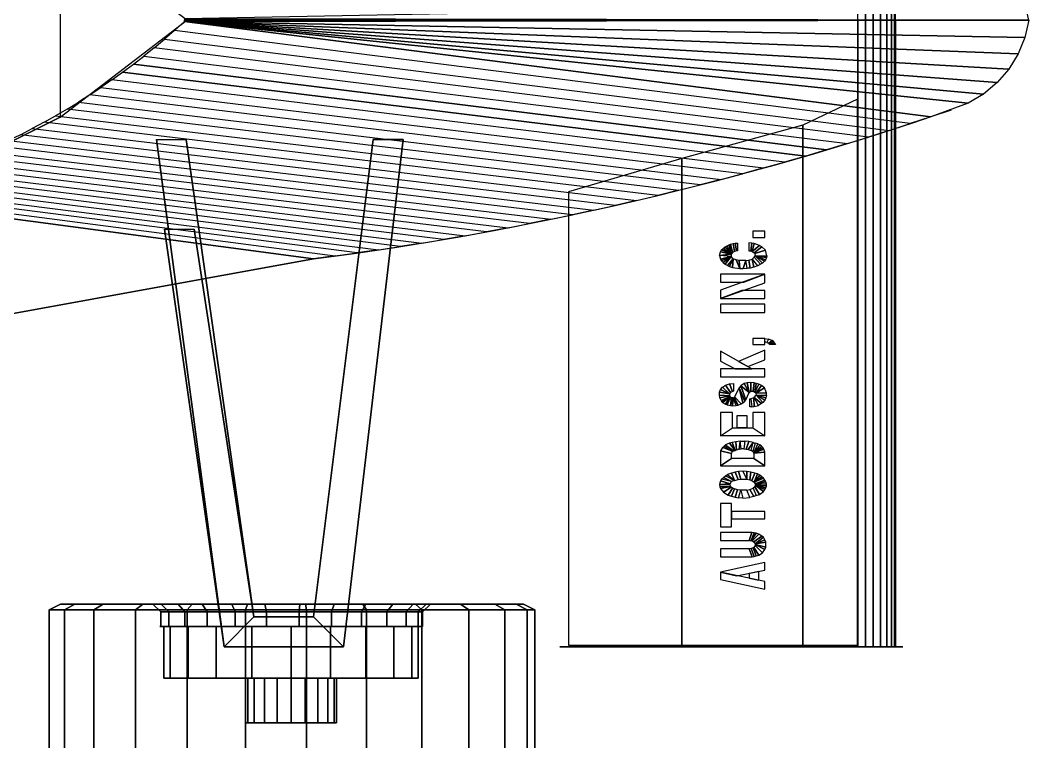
# Model space of a CAD drawing. Extents: x -11 to 118, y -54 to 30.
# Drawn here: x 47.33 to 64.24, y 1.91 to 14 of the extents above; entities that cross this region are included whole.
import ezdxf

# ---------------------------------------------------------------- set-up
doc = ezdxf.new("R2010")
doc.units = 0
doc.header["$MEASUREMENT"] = 0
for name, color, linetype in [('1', 1, 'CONTINUOUS'), ('5', 5, 'CONTINUOUS'), ('CAR1', 7, 'CONTINUOUS'), ('TIRES', 19, 'CONTINUOUS')]:
    doc.layers.add(name, color=color, linetype=linetype)

msp = doc.modelspace()

# ---------------------------------------------------------------- linework, layer by layer
at = {"layer": '1', "linetype": 'Continuous'}
for points in [[(59.61, 10.359, 1.004), (59.813, 10.359, 1.029), (59.813, 10.462, 1.029), (59.61, 10.462, 1.004)], [(59.086, 10.149, 0.94), (59.246, 10.077, 0.96), (59.069, 10.118, 0.938)], [(59.111, 10.174, 0.943), (59.246, 10.077, 0.96), (59.086, 10.149, 0.94)], [(59.145, 10.2, 0.947), (59.246, 10.077, 0.96), (59.111, 10.174, 0.943)], [(59.179, 10.22, 0.951), (59.246, 10.077, 0.96), (59.145, 10.2, 0.947)], [(59.213, 10.236, 0.955), (59.246, 10.077, 0.96), (59.179, 10.22, 0.951)], [(59.238, 10.246, 0.959), (59.272, 10.108, 0.963), (59.246, 10.077, 0.96), (59.213, 10.236, 0.955)], [(59.28, 10.256, 0.964), (59.306, 10.123, 0.967), (59.272, 10.108, 0.963), (59.238, 10.246, 0.959)], [(59.314, 10.262, 0.968), (59.339, 10.133, 0.971), (59.306, 10.123, 0.967), (59.28, 10.256, 0.964)], [(59.356, 10.262, 0.973), (59.356, 10.133, 0.973), (59.339, 10.133, 0.971), (59.314, 10.262, 0.968)], [(59.576, 10.133, 1), (59.593, 10.262, 1.002), (59.543, 10.267, 0.996), (59.543, 10.133, 0.996)], [(59.602, 10.123, 1.003), (59.635, 10.256, 1.008), (59.593, 10.262, 1.002), (59.576, 10.133, 1)], [(59.602, 10.123, 1.003), (59.72, 10.226, 1.018), (59.635, 10.256, 1.008), (59.602, 10.123, 1.003)], [(59.635, 10.103, 1.008), (59.762, 10.2, 1.023), (59.72, 10.226, 1.018), (59.602, 10.123, 1.003)], [(59.644, 10.087, 1.009), (59.822, 10.144, 1.03), (59.762, 10.2, 1.023), (59.635, 10.103, 1.008)], [(59.652, 10.051, 1.01), (59.847, 10.051, 1.034), (59.822, 10.144, 1.03), (59.644, 10.087, 1.009)], [(59.069, 10.118, 0.938), (59.246, 10.077, 0.96), (59.052, 10.056, 0.936)], [(59.052, 10.056, 0.936), (59.246, 10.077, 0.96), (59.246, 10.041, 0.96), (59.052, 10.056, 0.936)], [(59.052, 10.056, 0.936), (59.069, 9.995, 0.938), (59.246, 10.041, 0.96)], [(59.246, 10.041, 0.96), (59.069, 9.995, 0.938), (59.086, 9.964, 0.94), (59.246, 10.041, 0.96)], [(59.246, 10.041, 0.96), (59.086, 9.964, 0.94), (59.111, 9.938, 0.943), (59.246, 10.041, 0.96)], [(59.246, 10.041, 0.96), (59.111, 9.938, 0.943), (59.145, 9.913, 0.947), (59.246, 10.041, 0.96)], [(59.246, 10.041, 0.96), (59.145, 9.913, 0.947), (59.187, 9.887, 0.952), (59.28, 10, 0.964)], [(59.28, 10, 0.964), (59.187, 9.887, 0.952), (59.221, 9.872, 0.956), (59.28, 10, 0.964)], [(59.28, 10, 0.964), (59.221, 9.872, 0.956), (59.272, 9.856, 0.963), (59.28, 10, 0.964)], [(59.28, 10, 0.964), (59.272, 9.856, 0.963), (59.39, 9.836, 0.977), (59.331, 9.985, 0.97)], [(59.331, 9.985, 0.97), (59.39, 9.836, 0.977), (59.382, 9.974, 0.976)], [(59.382, 9.974, 0.976), (59.39, 9.836, 0.977), (59.449, 9.836, 0.985), (59.492, 9.974, 0.99)], [(59.492, 9.974, 0.99), (59.449, 9.836, 0.985), (59.517, 9.841, 0.993), (59.492, 9.974, 0.99)], [(59.492, 9.974, 0.99), (59.543, 9.98, 0.996), (59.568, 9.846, 0.999), (59.517, 9.841, 0.993)], [(59.543, 9.98, 0.996), (59.602, 9.995, 1.003), (59.627, 9.862, 1.007), (59.568, 9.846, 0.999)], [(59.635, 10.026, 1.008), (59.602, 9.995, 1.003), (59.686, 9.882, 1.014), (59.737, 9.908, 1.02)], [(59.602, 9.995, 1.003), (59.686, 9.882, 1.014), (59.627, 9.862, 1.007)], [(59.652, 10.051, 1.01), (59.771, 9.928, 1.024), (59.737, 9.908, 1.02), (59.635, 10.026, 1.008)], [(59.652, 10.051, 1.01), (59.805, 9.959, 1.028), (59.771, 9.928, 1.024)], [(59.652, 10.051, 1.01), (59.822, 9.985, 1.03), (59.805, 9.959, 1.028), (59.652, 10.051, 1.01)], [(59.652, 10.051, 1.01), (59.838, 10.02, 1.033), (59.822, 9.985, 1.03)], [(59.652, 10.051, 1.01), (59.847, 10.051, 1.034), (59.838, 10.02, 1.033), (59.652, 10.051, 1.01)], [(59.069, 9.333, 0.938), (59.813, 9.6, 1.029), (59.813, 9.744, 1.029), (59.069, 9.477, 0.938)], [(59.069, 9.61, 0.938), (59.458, 9.61, 0.986), (59.813, 9.744, 1.029), (59.069, 9.744, 0.938)], [(59.069, 9.333, 0.938), (59.813, 9.333, 1.029), (59.813, 9.467, 1.029), (59.424, 9.467, 0.982)], [(59.069, 9.098, 0.938), (59.813, 9.098, 1.029), (59.813, 9.241, 1.029), (59.069, 9.241, 0.938)], [(59.61, 8.564, 1.004), (59.813, 8.564, 1.029), (59.813, 8.667, 1.029), (59.61, 8.667, 1.004)], [(59.813, 8.61, 1.029), (59.813, 8.667, 1.029), (59.872, 8.656, 1.037), (59.847, 8.6, 1.034)], [(59.847, 8.6, 1.034), (59.881, 8.585, 1.038), (59.932, 8.631, 1.044), (59.872, 8.656, 1.037)], [(59.881, 8.585, 1.038), (59.957, 8.616, 1.047), (59.932, 8.631, 1.044)], [(59.525, 8.195, 0.994), (59.813, 8.308, 1.029), (59.813, 8.472, 1.029), (59.373, 8.277, 0.975)], [(59.881, 8.585, 1.038), (59.982, 8.585, 1.05), (59.957, 8.616, 1.047)], [(59.982, 8.585, 1.05), (59.991, 8.564, 1.051), (59.898, 8.564, 1.04), (59.881, 8.585, 1.038)], [(59.069, 8.287, 0.938), (59.314, 8.154, 0.968), (59.593, 8.154, 1.002), (59.069, 8.451, 0.938)], [(59.069, 8.02, 0.938), (59.813, 8.02, 1.029), (59.813, 8.154, 1.029), (59.069, 8.154, 0.938)], [(59.069, 7.81, 0.938), (59.221, 7.738, 0.956), (59.052, 7.764, 0.936)], [(59.103, 7.851, 0.942), (59.221, 7.738, 0.956), (59.069, 7.81, 0.938)], [(59.153, 7.882, 0.948), (59.238, 7.759, 0.959), (59.221, 7.738, 0.956), (59.103, 7.851, 0.942)], [(59.221, 7.903, 0.956), (59.272, 7.774, 0.963), (59.238, 7.759, 0.959), (59.153, 7.882, 0.948)], [(59.289, 7.913, 0.965), (59.289, 7.78, 0.965), (59.272, 7.774, 0.963), (59.221, 7.903, 0.956)], [(59.306, 7.687, 0.967), (59.415, 7.569, 0.98), (59.441, 7.585, 0.984), (59.382, 7.836, 0.976)], [(59.475, 7.616, 0.988), (59.492, 7.636, 0.99), (59.407, 7.872, 0.979), (59.382, 7.836, 0.976)], [(59.441, 7.585, 0.984), (59.475, 7.616, 0.988), (59.382, 7.836, 0.976)], [(59.551, 7.759, 0.997), (59.466, 7.908, 0.987), (59.407, 7.872, 0.979)], [(59.492, 7.636, 0.99), (59.551, 7.759, 0.997), (59.407, 7.872, 0.979)], [(59.551, 7.759, 0.997), (59.517, 7.923, 0.993), (59.466, 7.908, 0.987)], [(59.551, 7.759, 0.997), (59.576, 7.78, 1), (59.576, 7.928, 1), (59.517, 7.923, 0.993)], [(59.576, 7.78, 1), (59.618, 7.78, 1.005), (59.635, 7.923, 1.008), (59.576, 7.928, 1)], [(59.618, 7.78, 1.005), (59.644, 7.764, 1.009), (59.669, 7.913, 1.012), (59.635, 7.923, 1.008)], [(59.644, 7.764, 1.009), (59.712, 7.898, 1.017), (59.669, 7.913, 1.012)], [(59.644, 7.764, 1.009), (59.661, 7.749, 1.011), (59.754, 7.877, 1.022), (59.712, 7.898, 1.017)], [(59.661, 7.749, 1.011), (59.805, 7.836, 1.028), (59.754, 7.877, 1.022)], [(59.661, 7.749, 1.011), (59.838, 7.754, 1.033), (59.805, 7.836, 1.028)], [(59.052, 7.764, 0.936), (59.221, 7.738, 0.956), (59.221, 7.703, 0.956), (59.052, 7.718, 0.936)], [(59.052, 7.718, 0.936), (59.221, 7.703, 0.956), (59.06, 7.672, 0.937)], [(59.06, 7.672, 0.937), (59.221, 7.703, 0.956), (59.23, 7.692, 0.958), (59.077, 7.626, 0.939)], [(59.077, 7.626, 0.939), (59.086, 7.61, 0.94), (59.23, 7.692, 0.958)], [(59.086, 7.61, 0.94), (59.103, 7.595, 0.942), (59.238, 7.687, 0.959), (59.23, 7.692, 0.958)], [(59.103, 7.595, 0.942), (59.153, 7.564, 0.948), (59.238, 7.687, 0.959)], [(59.153, 7.564, 0.948), (59.179, 7.554, 0.951), (59.238, 7.687, 0.959)], [(59.179, 7.554, 0.951), (59.238, 7.544, 0.959), (59.255, 7.672, 0.961), (59.238, 7.687, 0.959)], [(59.238, 7.544, 0.959), (59.272, 7.538, 0.963), (59.255, 7.672, 0.961)], [(59.272, 7.538, 0.963), (59.28, 7.672, 0.964), (59.255, 7.672, 0.961)], [(59.272, 7.538, 0.963), (59.331, 7.544, 0.97), (59.28, 7.672, 0.964)], [(59.28, 7.672, 0.964), (59.297, 7.677, 0.966), (59.331, 7.544, 0.97)], [(59.365, 7.549, 0.974), (59.415, 7.569, 0.98), (59.306, 7.687, 0.967), (59.297, 7.677, 0.966)], [(59.331, 7.544, 0.97), (59.365, 7.549, 0.974), (59.297, 7.677, 0.966)], [(59.593, 7.518, 1.002), (59.559, 7.518, 0.998), (59.559, 7.656, 0.998), (59.576, 7.656, 1)], [(59.635, 7.523, 1.008), (59.627, 7.672, 1.007), (59.576, 7.656, 1), (59.593, 7.518, 1.002)], [(59.703, 7.544, 1.016), (59.635, 7.677, 1.008), (59.627, 7.672, 1.007), (59.635, 7.523, 1.008)], [(59.669, 7.718, 1.012), (59.779, 7.595, 1.025), (59.754, 7.574, 1.022), (59.635, 7.677, 1.008)], [(59.635, 7.677, 1.008), (59.754, 7.574, 1.022), (59.703, 7.544, 1.016)], [(59.669, 7.718, 1.012), (59.838, 7.713, 1.033), (59.838, 7.754, 1.033), (59.661, 7.749, 1.011)], [(59.669, 7.718, 1.012), (59.838, 7.713, 1.033), (59.83, 7.672, 1.032), (59.669, 7.718, 1.012)], [(59.669, 7.718, 1.012), (59.83, 7.672, 1.032), (59.813, 7.631, 1.029), (59.669, 7.718, 1.012)], [(59.669, 7.718, 1.012), (59.813, 7.631, 1.029), (59.779, 7.595, 1.025), (59.669, 7.718, 1.012)], [(59.069, 7.036, 0.938), (59.272, 7.169, 0.963), (59.272, 7.426, 0.963), (59.069, 7.426, 0.938)], [(59.348, 7.169, 0.972), (59.348, 7.374, 0.972), (59.509, 7.374, 0.992), (59.509, 7.169, 0.992)], [(59.61, 7.169, 1.004), (59.813, 7.036, 1.029), (59.813, 7.426, 1.029), (59.61, 7.426, 1.004)], [(59.069, 7.036, 0.938), (59.272, 7.169, 0.963), (59.61, 7.169, 1.004), (59.813, 7.036, 1.029)], [(59.314, 6.79, 0.968), (59.339, 6.8, 0.971), (59.323, 6.933, 0.969), (59.263, 6.923, 0.962)], [(59.339, 6.8, 0.971), (59.382, 6.81, 0.976), (59.399, 6.944, 0.978), (59.323, 6.933, 0.969)], [(59.382, 6.81, 0.976), (59.415, 6.816, 0.98), (59.399, 6.944, 0.978)], [(59.399, 6.944, 0.978), (59.475, 6.944, 0.988), (59.458, 6.816, 0.986), (59.415, 6.816, 0.98)], [(59.458, 6.816, 0.986), (59.5, 6.81, 0.991), (59.543, 6.938, 0.996), (59.475, 6.944, 0.988)], [(59.5, 6.81, 0.991), (59.534, 6.805, 0.995), (59.618, 6.923, 1.005), (59.543, 6.938, 0.996)], [(59.069, 6.785, 0.938), (59.255, 6.738, 0.961), (59.272, 6.769, 0.963), (59.103, 6.836, 0.942)], [(59.069, 6.533, 0.938), (59.255, 6.656, 0.961), (59.255, 6.738, 0.961), (59.069, 6.785, 0.938)], [(59.103, 6.836, 0.942), (59.128, 6.862, 0.945), (59.272, 6.769, 0.963)], [(59.272, 6.769, 0.963), (59.128, 6.862, 0.945), (59.153, 6.882, 0.948), (59.297, 6.785, 0.966)], [(59.297, 6.785, 0.966), (59.314, 6.79, 0.968), (59.221, 6.913, 0.956), (59.153, 6.882, 0.948)], [(59.314, 6.79, 0.968), (59.263, 6.923, 0.962), (59.221, 6.913, 0.956)], [(59.585, 6.79, 1.001), (59.618, 6.923, 1.005), (59.534, 6.805, 0.995)], [(59.585, 6.79, 1.001), (59.618, 6.923, 1.005), (59.652, 6.913, 1.01), (59.61, 6.769, 1.004)], [(59.61, 6.769, 1.004), (59.627, 6.744, 1.007), (59.695, 6.898, 1.015), (59.652, 6.913, 1.01)], [(59.627, 6.744, 1.007), (59.695, 6.898, 1.015), (59.728, 6.882, 1.019), (59.627, 6.744, 1.007)], [(59.627, 6.744, 1.007), (59.754, 6.862, 1.022), (59.728, 6.882, 1.019), (59.627, 6.744, 1.007)], [(59.627, 6.744, 1.007), (59.779, 6.836, 1.025), (59.754, 6.862, 1.022), (59.627, 6.744, 1.007)], [(59.627, 6.744, 1.007), (59.796, 6.81, 1.027), (59.779, 6.836, 1.025), (59.627, 6.744, 1.007)], [(59.627, 6.744, 1.007), (59.813, 6.759, 1.029), (59.796, 6.81, 1.027)], [(59.069, 6.533, 0.938), (59.813, 6.533, 1.029), (59.627, 6.656, 1.007), (59.255, 6.656, 0.961)], [(59.627, 6.656, 1.007), (59.813, 6.533, 1.029), (59.813, 6.759, 1.029), (59.627, 6.744, 1.007)], [(59.306, 6.287, 0.967), (59.365, 6.303, 0.974), (59.314, 6.426, 0.968), (59.255, 6.41, 0.961)], [(59.365, 6.303, 0.974), (59.407, 6.308, 0.979), (59.373, 6.436, 0.975), (59.314, 6.426, 0.968)], [(59.407, 6.308, 0.979), (59.509, 6.308, 0.992), (59.441, 6.441, 0.984), (59.373, 6.436, 0.975)], [(59.509, 6.308, 0.992), (59.509, 6.436, 0.992), (59.441, 6.441, 0.984)], [(59.509, 6.308, 0.992), (59.559, 6.298, 0.998), (59.576, 6.426, 1), (59.509, 6.436, 0.992)], [(59.559, 6.298, 0.998), (59.593, 6.287, 1.002), (59.644, 6.41, 1.009), (59.576, 6.426, 1)], [(59.052, 6.216, 0.936), (59.23, 6.231, 0.958), (59.069, 6.277, 0.938)], [(59.069, 6.277, 0.938), (59.23, 6.231, 0.958), (59.255, 6.267, 0.961), (59.086, 6.308, 0.94)], [(59.086, 6.308, 0.94), (59.12, 6.338, 0.944), (59.255, 6.267, 0.961)], [(59.255, 6.267, 0.961), (59.12, 6.338, 0.944), (59.153, 6.364, 0.948), (59.306, 6.287, 0.967)], [(59.187, 6.385, 0.952), (59.306, 6.287, 0.967), (59.153, 6.364, 0.948)], [(59.306, 6.287, 0.967), (59.255, 6.41, 0.961), (59.187, 6.385, 0.952)], [(59.635, 6.256, 1.008), (59.686, 6.395, 1.014), (59.644, 6.41, 1.009), (59.593, 6.287, 1.002)], [(59.635, 6.256, 1.008), (59.728, 6.374, 1.019), (59.686, 6.395, 1.014)], [(59.635, 6.256, 1.008), (59.762, 6.349, 1.023), (59.728, 6.374, 1.019)], [(59.635, 6.256, 1.008), (59.788, 6.323, 1.026), (59.762, 6.349, 1.023)], [(59.652, 6.231, 1.01), (59.813, 6.292, 1.029), (59.788, 6.323, 1.026), (59.635, 6.256, 1.008)], [(59.652, 6.231, 1.01), (59.83, 6.262, 1.032), (59.813, 6.292, 1.029), (59.652, 6.231, 1.01)], [(59.652, 6.231, 1.01), (59.838, 6.226, 1.033), (59.83, 6.262, 1.032), (59.652, 6.231, 1.01)], [(59.052, 6.216, 0.936), (59.23, 6.21, 0.958), (59.23, 6.231, 0.958)], [(59.052, 6.216, 0.936), (59.06, 6.18, 0.937), (59.238, 6.185, 0.959), (59.23, 6.21, 0.958)], [(59.069, 6.149, 0.938), (59.238, 6.185, 0.959), (59.06, 6.18, 0.937)], [(59.069, 6.149, 0.938), (59.12, 6.087, 0.944), (59.246, 6.174, 0.96), (59.238, 6.185, 0.959)], [(59.12, 6.087, 0.944), (59.196, 6.041, 0.953), (59.272, 6.154, 0.963), (59.246, 6.174, 0.96)], [(59.196, 6.041, 0.953), (59.255, 6.02, 0.961), (59.306, 6.144, 0.967), (59.272, 6.154, 0.963)], [(59.255, 6.02, 0.961), (59.314, 6.005, 0.968), (59.356, 6.128, 0.973), (59.306, 6.144, 0.967)], [(59.314, 6.005, 0.968), (59.373, 5.995, 0.975), (59.407, 6.123, 0.979), (59.356, 6.128, 0.973)], [(59.407, 6.123, 0.979), (59.441, 5.99, 0.984), (59.373, 5.995, 0.975)], [(59.441, 5.99, 0.984), (59.559, 6, 0.998), (59.509, 6.123, 0.992), (59.407, 6.123, 0.979)], [(59.559, 6.133, 0.998), (59.627, 6.016, 1.007), (59.559, 6, 0.998), (59.509, 6.123, 0.992)], [(59.618, 6.154, 1.005), (59.669, 6.031, 1.012), (59.627, 6.016, 1.007), (59.559, 6.133, 0.998)], [(59.669, 6.031, 1.012), (59.72, 6.051, 1.018), (59.644, 6.18, 1.009), (59.618, 6.154, 1.005)], [(59.644, 6.18, 1.009), (59.72, 6.051, 1.018), (59.788, 6.103, 1.026), (59.652, 6.205, 1.01)], [(59.652, 6.205, 1.01), (59.838, 6.195, 1.033), (59.838, 6.226, 1.033), (59.652, 6.231, 1.01)], [(59.652, 6.205, 1.01), (59.788, 6.103, 1.026), (59.813, 6.133, 1.029), (59.652, 6.205, 1.01)], [(59.652, 6.205, 1.01), (59.813, 6.133, 1.029), (59.83, 6.164, 1.032), (59.652, 6.205, 1.01)], [(59.652, 6.205, 1.01), (59.83, 6.164, 1.032), (59.838, 6.195, 1.033), (59.652, 6.205, 1.01)], [(59.069, 5.508, 0.938), (59.255, 5.508, 0.961), (59.255, 5.898, 0.961), (59.069, 5.898, 0.938)], [(59.255, 5.641, 0.961), (59.813, 5.641, 1.029), (59.813, 5.764, 1.029), (59.255, 5.764, 0.961)], [(59.069, 5.282, 0.938), (59.551, 5.282, 0.997), (59.593, 5.416, 1.002), (59.069, 5.416, 0.938)], [(59.551, 5.282, 0.997), (59.585, 5.277, 1.001), (59.635, 5.41, 1.008), (59.593, 5.416, 1.002)], [(59.585, 5.277, 1.001), (59.669, 5.4, 1.012), (59.635, 5.41, 1.008), (59.585, 5.277, 1.001)], [(59.602, 5.272, 1.003), (59.712, 5.385, 1.017), (59.669, 5.4, 1.012), (59.585, 5.277, 1.001)], [(59.627, 5.256, 1.007), (59.762, 5.354, 1.023), (59.712, 5.385, 1.017), (59.602, 5.272, 1.003)], [(59.652, 5.226, 1.01), (59.788, 5.333, 1.026), (59.762, 5.354, 1.023), (59.627, 5.256, 1.007)], [(59.652, 5.226, 1.01), (59.813, 5.292, 1.029), (59.788, 5.333, 1.026), (59.652, 5.226, 1.01)], [(59.652, 5.226, 1.01), (59.83, 5.251, 1.032), (59.813, 5.292, 1.029), (59.652, 5.226, 1.01)], [(59.652, 5.21, 1.01), (59.83, 5.169, 1.032), (59.83, 5.251, 1.032), (59.652, 5.226, 1.01)], [(59.069, 5.005, 0.938), (59.602, 5.005, 1.003), (59.551, 5.138, 0.997), (59.069, 5.138, 0.938)], [(59.602, 5.005, 1.003), (59.635, 5.01, 1.008), (59.585, 5.144, 1.001), (59.551, 5.138, 0.997)], [(59.635, 5.01, 1.008), (59.669, 5.02, 1.012), (59.618, 5.159, 1.005), (59.585, 5.144, 1.001)], [(59.669, 5.02, 1.012), (59.712, 5.036, 1.017), (59.627, 5.164, 1.007), (59.618, 5.159, 1.005)], [(59.712, 5.036, 1.017), (59.771, 5.072, 1.024), (59.652, 5.195, 1.01), (59.627, 5.164, 1.007)], [(59.771, 5.072, 1.024), (59.813, 5.128, 1.029), (59.652, 5.21, 1.01), (59.652, 5.195, 1.01)], [(59.652, 5.21, 1.01), (59.813, 5.128, 1.029), (59.83, 5.169, 1.032), (59.652, 5.21, 1.01)], [(59.339, 4.687, 0.971), (59.813, 4.78, 1.029), (59.813, 4.913, 1.029), (59.069, 4.749, 0.938)], [(59.069, 4.626, 0.938), (59.813, 4.462, 1.029), (59.813, 4.595, 1.029), (59.069, 4.749, 0.938)], [(59.551, 4.646, 0.997), (59.712, 4.616, 1.017), (59.712, 4.759, 1.017), (59.551, 4.728, 0.997)]]:
    msp.add_3dface(points, dxfattribs=at)
at = {"layer": '5'}
msp.add_arc((45.314, 63.773), 54.219, 277.3498, 288.9726, dxfattribs=at)
at = {"layer": '5', "linetype": 'Continuous'}
for points in [[(61.5, 24.5, 0.129), (61.5, 14, 0.129), (61.371, 14, 0.146), (61.371, 24.5, 0.146)], [(61.629, 24.5, 0.146), (61.629, 14, 0.146), (61.5, 14, 0.129), (61.5, 24.5, 0.129)], [(61.75, 24.5, 0.196), (61.75, 14, 0.196), (61.629, 14, 0.146), (61.629, 24.5, 0.146)], [(61.629, 24.5, 1.112), (61.629, 14, 1.112), (61.75, 14, 1.062), (61.75, 24.5, 1.062)], [(61.75, 24.5, 1.062), (61.75, 14, 1.062), (61.854, 14, 0.983), (61.854, 24.5, 0.983)], [(61.854, 24.5, 0.983), (61.854, 14, 0.983), (61.933, 14, 0.879), (61.933, 24.5, 0.879)], [(61.933, 24.5, 0.879), (61.933, 14, 0.879), (61.983, 14, 0.759), (61.983, 24.5, 0.759)], [(61.983, 24.5, 0.759), (61.983, 14, 0.759), (62, 14, 0.629), (62, 24.5, 0.629)], [(50.086, 14.022, 9), (64.236, 13.998), (64.169, 14.289)], [(50.086, 13.978, 9), (62.594, 12.382), (62.246, 12.266), (49.919, 13.829, 9)], [(50.086, 14.022, 9), (50.086, 14, 9), (64.236, 13.998)], [(50.086, 13.978, 9), (50.086, 14, 9), (64.236, 14.002)], [(50.086, 13.978, 9), (64.236, 14.002), (64.169, 13.711)], [(50.086, 13.978, 9), (63.219, 12.609), (62.594, 12.382)], [(50.086, 13.978, 9), (63.476, 12.762), (63.219, 12.609)], [(50.086, 13.978, 9), (63.705, 12.954), (63.476, 12.762)], [(50.086, 13.978, 9), (63.9, 13.18), (63.705, 12.954)], [(50.086, 13.978, 9), (64.056, 13.435), (63.9, 13.18)], [(50.086, 13.978, 9), (64.169, 13.711), (64.056, 13.435)], [(61.371, 3.5, 1.112), (61.371, 14, 1.112), (61.5, 14, 1.129), (61.5, 3.5, 1.129)], [(61.5, 3.5, 0.129), (61.5, 14, 0.129), (61.371, 14, 0.146), (61.371, 3.5, 0.146)], [(61.5, 3.5, 1.129), (61.5, 14, 1.129), (61.629, 14, 1.112), (61.629, 3.5, 1.112)], [(61.629, 3.5, 0.146), (61.629, 14, 0.146), (61.5, 14, 0.129), (61.5, 3.5, 0.129)], [(61.629, 3.5, 1.112), (61.629, 14, 1.112), (61.75, 14, 1.062), (61.75, 3.5, 1.062)], [(61.75, 3.5, 0.196), (61.75, 14, 0.196), (61.629, 14, 0.146), (61.629, 3.5, 0.146)], [(61.75, 3.5, 1.062), (61.75, 14, 1.062), (61.854, 14, 0.983), (61.854, 3.5, 0.983)], [(61.854, 3.5, 0.276), (61.854, 14, 0.276), (61.75, 14, 0.196), (61.75, 3.5, 0.196)], [(61.854, 3.5, 0.983), (61.854, 14, 0.983), (61.933, 14, 0.879), (61.933, 3.5, 0.879)], [(61.933, 3.5, 0.379), (61.933, 14, 0.379), (61.854, 14, 0.276), (61.854, 3.5, 0.276)], [(61.933, 3.5, 0.879), (61.933, 14, 0.879), (61.983, 14, 0.759), (61.983, 3.5, 0.759)], [(61.983, 3.5, 0.5), (61.983, 14, 0.5), (61.933, 14, 0.379), (61.933, 3.5, 0.379)], [(61.983, 3.5, 0.759), (61.983, 14, 0.759), (62, 14, 0.629), (62, 3.5, 0.629)], [(62, 3.5, 0.629), (62, 14, 0.629), (61.983, 14, 0.5), (61.983, 3.5, 0.5)], [(49.919, 13.829, 9), (49.751, 13.683, 9), (61.898, 12.153), (62.246, 12.266)], [(49.579, 13.539, 9), (49.405, 13.399, 9), (61.198, 11.933), (61.548, 12.042)], [(61.898, 12.153), (61.548, 12.042), (49.579, 13.539, 9), (49.751, 13.683, 9)], [(61.198, 11.933), (60.847, 11.827), (49.228, 13.262, 9), (49.405, 13.399, 9)], [(49.049, 13.129, 9), (49.228, 13.262, 9), (60.847, 11.827), (60.496, 11.723)], [(60.496, 11.723), (60.143, 11.622), (48.868, 12.998, 9), (49.049, 13.129, 9)], [(59.79, 11.523), (59.437, 11.426), (48.498, 12.748, 9), (48.684, 12.871, 9)], [(48.868, 12.998, 9), (48.684, 12.871, 9), (59.79, 11.523), (60.143, 11.622)], [(48.498, 12.748, 9), (48.309, 12.628, 9), (59.082, 11.332), (59.437, 11.426)], [(48.119, 12.511, 9), (47.926, 12.398, 9), (58.372, 11.15), (58.727, 11.24)], [(59.082, 11.332), (58.727, 11.24), (48.119, 12.511, 9), (48.309, 12.628, 9)], [(61.364, 12.678, 0.146), (60.448, 12.239, 0.229), (60.448, 3.526, 0.229), (61.364, 3.526, 0.146)], [(61.364, 12.678, 1.112), (60.448, 12.239, 1.029), (60.448, 3.526, 1.029), (61.364, 3.526, 1.112)], [(58.372, 11.15), (58.016, 11.063), (47.731, 12.288, 9), (47.926, 12.398, 9)], [(57.659, 10.979), (57.302, 10.896), (47.336, 12.08, 9), (47.534, 12.182, 9)], [(47.731, 12.288, 9), (47.534, 12.182, 9), (57.659, 10.979), (58.016, 11.063)], [(60.448, 12.239, 0.229), (58.419, 11.679, 0.479), (58.419, 3.526, 0.479), (60.448, 3.526, 0.229)], [(60.448, 12.239, 1.029), (58.419, 11.679, 0.779), (58.419, 3.526, 0.779), (60.448, 3.526, 1.029)], [(47.336, 12.08, 9), (47.135, 11.981, 9), (56.944, 10.817), (57.302, 10.896)], [(46.933, 11.886, 9), (46.729, 11.795, 9), (56.227, 10.664), (56.586, 10.739)], [(56.944, 10.817), (56.586, 10.739), (46.933, 11.886, 9), (47.135, 11.981, 9)], [(46.523, 11.708, 9), (46.316, 11.624, 9), (55.508, 10.521), (55.867, 10.592)], [(56.227, 10.664), (55.867, 10.592), (46.523, 11.708, 9), (46.729, 11.795, 9)], [(58.419, 11.679, 0.479), (56.519, 11.122, 0.529), (56.519, 3.526, 0.529), (58.419, 3.526, 0.479)], [(58.419, 11.679, 0.779), (56.519, 11.122, 0.729), (56.519, 3.526, 0.729), (58.419, 3.526, 0.779)], [(46.108, 11.544, 9), (45.897, 11.468, 9), (54.787, 10.388), (55.147, 10.454)], [(55.508, 10.521), (55.147, 10.454), (46.108, 11.544, 9), (46.316, 11.624, 9)], [(54.064, 10.265), (53.702, 10.207), (45.259, 11.263, 9), (45.473, 11.327, 9)], [(45.686, 11.396, 9), (45.473, 11.327, 9), (54.064, 10.265), (54.425, 10.326)], [(54.787, 10.388), (54.425, 10.326), (45.686, 11.396, 9), (45.897, 11.468, 9)], [(53.339, 10.152), (52.977, 10.099), (44.828, 11.146, 9), (45.044, 11.202, 9)], [(45.259, 11.263, 9), (45.044, 11.202, 9), (53.339, 10.152), (53.702, 10.207)], [(52.613, 10.048), (52.25, 10), (44.393, 11.045, 9), (44.611, 11.093, 9)], [(44.393, 11.045, 9), (52.25, 10), (46.75, 9, 4)], [(44.828, 11.146, 9), (44.611, 11.093, 9), (52.613, 10.048), (52.977, 10.099)], [(46.75, 9, 4), (52.25, 10), (46.75, 9)], [(62, 3.5, 0.004), (56.375, 3.5, 0.004), (56.375, 3.5, 1.254), (62, 3.5, 1.254)], [(62.125, 3.5, 0.129), (62.125, 3.5, 1.129), (62, 3.5, 1.254), (62, 3.5, 0.004)]]:
    msp.add_3dface(points, dxfattribs=at)
at = {"layer": 'CAR1', "color": 7, "linetype": 'Continuous'}
for points in [[(50.125, 14, 8.9), (48, 15.625, 8), (48, 12.375, 8)], [(46.5, 11.625, 8), (46.5, 11.625, 6), (48, 12.375, 6), (48, 12.375, 8)], [(49.616, 12.002, 5), (50.116, 12.002, 5), (51.25, 4, 5), (50.75, 3.5, 5)], [(49.616, 12.002, 5), (49.616, 12.002, 4.5), (50.75, 3.5, 4.5), (50.75, 3.5, 5)], [(49.616, 12.002, 4.5), (50.116, 12.002, 4.5), (51.25, 4, 4.5), (50.75, 3.5, 4.5)], [(51.25, 4, 5), (51.25, 4, 4.5), (50.116, 12.002, 4.5), (50.116, 12.002, 5)], [(53.25, 12, 2.5), (53.25, 12, 2), (52.25, 4, 2), (52.25, 4, 2.5)], [(52.25, 4, 2.5), (52.75, 3.5, 2.5), (53.75, 12, 2.5), (53.25, 12, 2.5)], [(53.25, 12, 2), (53.75, 12, 2), (52.75, 3.5, 2), (52.25, 4, 2)], [(53.25, 12, 4.5), (53.75, 12, 4.5), (52.75, 3.5, 4.5), (52.25, 4, 4.5)], [(52.25, 4, 5), (52.75, 3.5, 5), (53.75, 12, 5), (53.25, 12, 5)], [(53.25, 12, 5), (53.25, 12, 4.5), (52.25, 4, 4.5), (52.25, 4, 5)], [(53.75, 12, 2.5), (53.75, 12, 2), (52.75, 3.5, 2), (52.75, 3.5, 2.5)], [(53.75, 12, 5), (53.75, 12, 4.5), (52.75, 3.5, 4.5), (52.75, 3.5, 5)], [(49.75, 10.5, 2), (50.25, 10.5, 2), (51.25, 4, 2), (50.75, 3.5, 2)], [(49.75, 10.5, 2.5), (49.75, 10.5, 2), (50.75, 3.5, 2), (50.75, 3.5, 2.5)], [(49.75, 10.5, 2.5), (50.25, 10.5, 2.5), (51.25, 4, 2.5), (50.75, 3.5, 2.5)], [(51.25, 4, 2.5), (51.25, 4, 2), (50.25, 10.5, 2), (50.25, 10.5, 2.5)], [(49.824, 3.839, 4.56), (49.824, 4.084, 4.56), (49.687, 4.084, 4.026), (49.687, 3.839, 4.026)], [(49.687, 3.839, 4.026), (49.687, 4.084, 4.026), (49.687, 4.084, 3.474), (49.687, 3.839, 3.474)], [(49.687, 3.839, 3.474), (49.687, 4.084, 3.474), (49.824, 4.084, 2.94), (49.824, 3.839, 2.94)], [(50.09, 3.839, 5.044), (50.09, 4.084, 5.044), (49.824, 4.084, 4.56), (49.824, 3.839, 4.56)], [(49.824, 3.839, 2.94), (49.824, 4.084, 2.94), (50.09, 4.084, 2.456), (50.09, 3.839, 2.456)], [(50.468, 3.839, 5.446), (50.468, 4.084, 5.446), (50.09, 4.084, 5.044), (50.09, 3.839, 5.044)], [(50.09, 3.839, 2.456), (50.09, 4.084, 2.456), (50.468, 4.084, 2.054), (50.468, 3.839, 2.054)], [(50.934, 3.839, 5.742), (50.934, 4.084, 5.742), (50.468, 4.084, 5.446), (50.468, 3.839, 5.446)], [(50.468, 3.839, 2.054), (50.468, 4.084, 2.054), (50.934, 4.084, 1.758), (50.934, 3.839, 1.758)], [(51.459, 3.839, 5.912), (51.459, 4.084, 5.912), (50.934, 4.084, 5.742), (50.934, 3.839, 5.742)], [(50.934, 3.839, 1.758), (50.934, 4.084, 1.758), (51.459, 4.084, 1.588), (51.459, 3.839, 1.588)], [(52.009, 3.839, 5.947), (52.009, 4.084, 5.947), (51.459, 4.084, 5.912), (51.459, 3.839, 5.912)], [(51.459, 3.839, 1.588), (51.459, 4.084, 1.588), (52.009, 4.084, 1.553), (52.009, 3.839, 1.553)], [(52.551, 3.839, 5.844), (52.551, 4.084, 5.844), (52.009, 4.084, 5.947), (52.009, 3.839, 5.947)], [(52.009, 3.839, 1.553), (52.009, 4.084, 1.553), (52.551, 4.084, 1.656), (52.551, 3.839, 1.656)], [(53.051, 3.839, 5.609), (53.051, 4.084, 5.609), (52.551, 4.084, 5.844), (52.551, 3.839, 5.844)], [(52.551, 3.839, 1.656), (52.551, 4.084, 1.656), (53.051, 4.084, 1.891), (53.051, 3.839, 1.891)], [(53.476, 3.839, 5.257), (53.476, 4.084, 5.257), (53.051, 4.084, 5.609), (53.051, 3.839, 5.609)], [(53.051, 3.839, 1.891), (53.051, 4.084, 1.891), (53.476, 4.084, 2.243), (53.476, 3.839, 2.243)], [(53.8, 3.839, 4.811), (53.8, 4.084, 4.811), (53.476, 4.084, 5.257), (53.476, 3.839, 5.257)], [(53.476, 3.839, 2.243), (53.476, 4.084, 2.243), (53.8, 4.084, 2.689), (53.8, 3.839, 2.689)], [(54.003, 3.839, 4.297), (54.003, 4.084, 4.297), (53.8, 4.084, 4.811), (53.8, 3.839, 4.811)], [(53.8, 3.839, 2.689), (53.8, 4.084, 2.689), (54.003, 4.084, 3.203), (54.003, 3.839, 3.203)], [(54.073, 3.839, 3.75), (54.073, 4.084, 3.75), (54.003, 4.084, 4.297), (54.003, 3.839, 4.297)], [(54.003, 3.839, 3.203), (54.003, 4.084, 3.203), (54.073, 4.084, 3.75), (54.073, 3.839, 3.75)], [(50.75, 3.5, 4.5), (51.25, 4, 4.5), (52.25, 4, 4.5), (52.75, 3.5, 4.5)], [(52.25, 4, 5), (52.75, 3.5, 5), (50.75, 3.5, 5), (51.25, 4, 5)], [(52.25, 4, 2.5), (52.75, 3.5, 2.5), (50.75, 3.5, 2.5), (51.25, 4, 2.5)], [(50.75, 3.5, 2), (51.25, 4, 2), (52.25, 4, 2), (52.75, 3.5, 2)], [(52.25, 4, 5), (52.25, 4, 4.5), (51.25, 4, 4.5), (51.25, 4, 5)], [(52.25, 4, 2.5), (52.25, 4, 2), (51.25, 4, 2), (51.25, 4, 2.5)], [(49.844, 3.839, 4.409), (49.777, 3.839, 4.43), (49.67, 3.839, 3.75), (49.739, 3.839, 3.75)], [(49.739, 3.839, 3.75), (49.67, 3.839, 3.75), (49.777, 3.839, 3.07), (49.844, 3.839, 3.091)], [(49.844, 2.97, 4.409), (49.844, 3.839, 4.409), (49.739, 3.839, 3.75), (49.739, 2.97, 3.75)], [(49.739, 2.97, 3.75), (49.739, 3.839, 3.75), (49.844, 3.839, 3.091), (49.844, 2.97, 3.091)], [(50.146, 3.839, 5.003), (50.09, 3.839, 5.044), (49.777, 3.839, 4.43), (49.844, 3.839, 4.409)], [(49.844, 3.839, 3.091), (49.777, 3.839, 3.07), (50.09, 3.839, 2.456), (50.146, 3.839, 2.497)], [(50.146, 2.97, 5.003), (50.146, 3.839, 5.003), (49.844, 3.839, 4.409), (49.844, 2.97, 4.409)], [(49.844, 2.97, 3.091), (49.844, 3.839, 3.091), (50.146, 3.839, 2.497), (50.146, 2.97, 2.497)], [(50.618, 3.839, 5.475), (50.577, 3.839, 5.531), (50.09, 3.839, 5.044), (50.146, 3.839, 5.003)], [(50.146, 3.839, 2.497), (50.09, 3.839, 2.456), (50.577, 3.839, 1.969), (50.618, 3.839, 2.025)], [(50.618, 2.97, 5.475), (50.618, 3.839, 5.475), (50.146, 3.839, 5.003), (50.146, 2.97, 5.003)], [(50.146, 2.97, 2.497), (50.146, 3.839, 2.497), (50.618, 3.839, 2.025), (50.618, 2.97, 2.025)], [(51.212, 3.839, 5.777), (51.191, 3.839, 5.844), (50.577, 3.839, 5.531), (50.618, 3.839, 5.475)], [(50.618, 3.839, 2.025), (50.577, 3.839, 1.969), (51.191, 3.839, 1.656), (51.212, 3.839, 1.723)], [(51.212, 2.97, 5.777), (51.212, 3.839, 5.777), (50.618, 3.839, 5.475), (50.618, 2.97, 5.475)], [(50.618, 2.97, 2.025), (50.618, 3.839, 2.025), (51.212, 3.839, 1.723), (51.212, 2.97, 1.723)], [(51.871, 3.839, 5.882), (51.871, 3.839, 5.951), (51.191, 3.839, 5.844), (51.212, 3.839, 5.777)], [(51.212, 3.839, 1.723), (51.191, 3.839, 1.656), (51.871, 3.839, 1.549), (51.871, 3.839, 1.618)], [(51.871, 2.97, 5.882), (51.871, 3.839, 5.882), (51.212, 3.839, 5.777), (51.212, 2.97, 5.777)], [(51.212, 2.97, 1.723), (51.212, 3.839, 1.723), (51.871, 3.839, 1.618), (51.871, 2.97, 1.618)], [(52.53, 3.839, 5.777), (52.551, 3.839, 5.844), (51.871, 3.839, 5.951), (51.871, 3.839, 5.882)], [(52.53, 2.97, 5.777), (52.53, 3.839, 5.777), (51.871, 3.839, 5.882), (51.871, 2.97, 5.882)], [(51.871, 3.839, 1.618), (51.871, 3.839, 1.549), (52.551, 3.839, 1.656), (52.53, 3.839, 1.723)], [(51.871, 2.97, 1.618), (51.871, 3.839, 1.618), (52.53, 3.839, 1.723), (52.53, 2.97, 1.723)], [(53.124, 3.839, 5.475), (53.165, 3.839, 5.531), (52.551, 3.839, 5.844), (52.53, 3.839, 5.777)], [(53.124, 2.97, 5.475), (53.124, 3.839, 5.475), (52.53, 3.839, 5.777), (52.53, 2.97, 5.777)], [(52.53, 3.839, 1.723), (52.551, 3.839, 1.656), (53.165, 3.839, 1.969), (53.124, 3.839, 2.025)], [(52.53, 2.97, 1.723), (52.53, 3.839, 1.723), (53.124, 3.839, 2.025), (53.124, 2.97, 2.025)], [(53.596, 3.839, 5.003), (53.652, 3.839, 5.044), (53.165, 3.839, 5.531), (53.124, 3.839, 5.475)], [(53.596, 2.97, 5.003), (53.596, 3.839, 5.003), (53.124, 3.839, 5.475), (53.124, 2.97, 5.475)], [(53.124, 3.839, 2.025), (53.165, 3.839, 1.969), (53.652, 3.839, 2.456), (53.596, 3.839, 2.497)], [(53.124, 2.97, 2.025), (53.124, 3.839, 2.025), (53.596, 3.839, 2.497), (53.596, 2.97, 2.497)], [(53.898, 3.839, 4.409), (53.965, 3.839, 4.43), (53.652, 3.839, 5.044), (53.596, 3.839, 5.003)], [(53.898, 2.97, 4.409), (53.898, 3.839, 4.409), (53.596, 3.839, 5.003), (53.596, 2.97, 5.003)], [(53.596, 3.839, 2.497), (53.652, 3.839, 2.456), (53.965, 3.839, 3.07), (53.898, 3.839, 3.091)], [(53.596, 2.97, 2.497), (53.596, 3.839, 2.497), (53.898, 3.839, 3.091), (53.898, 2.97, 3.091)], [(54.003, 3.839, 3.75), (54.073, 3.839, 3.75), (53.965, 3.839, 4.43), (53.898, 3.839, 4.409)], [(54.003, 2.97, 3.75), (54.003, 3.839, 3.75), (53.898, 3.839, 4.409), (53.898, 2.97, 4.409)], [(53.898, 3.839, 3.091), (53.965, 3.839, 3.07), (54.073, 3.839, 3.75), (54.003, 3.839, 3.75)], [(53.898, 2.97, 3.091), (53.898, 3.839, 3.091), (54.003, 3.839, 3.75), (54.003, 2.97, 3.75)], [(52.75, 3.5, 5), (52.75, 3.5, 4.5), (50.75, 3.5, 4.5), (50.75, 3.5, 5)], [(52.75, 3.5, 2.5), (52.75, 3.5, 2), (50.75, 3.5, 2), (50.75, 3.5, 2.5)], [(51.147, 2.97, 3.985), (49.844, 2.97, 4.409), (49.739, 2.97, 3.75), (51.11, 2.97, 3.75)], [(51.11, 2.97, 3.75), (49.739, 2.97, 3.75), (49.844, 2.97, 3.091), (51.147, 2.97, 3.515)], [(51.255, 2.97, 4.197), (50.146, 2.97, 5.003), (49.844, 2.97, 4.409), (51.147, 2.97, 3.985)], [(51.147, 2.97, 3.515), (49.844, 2.97, 3.091), (50.146, 2.97, 2.497), (51.255, 2.97, 3.303)], [(51.424, 2.97, 4.366), (50.618, 2.97, 5.475), (50.146, 2.97, 5.003), (51.255, 2.97, 4.197)], [(51.255, 2.97, 3.303), (50.146, 2.97, 2.497), (50.618, 2.97, 2.025), (51.424, 2.97, 3.134)], [(51.636, 2.97, 4.474), (51.212, 2.97, 5.777), (50.618, 2.97, 5.475), (51.424, 2.97, 4.366)], [(51.424, 2.97, 3.134), (50.618, 2.97, 2.025), (51.212, 2.97, 1.723), (51.636, 2.97, 3.026)], [(51.147, 2.222, 3.985), (51.147, 2.97, 3.985), (51.11, 2.97, 3.75), (51.11, 2.222, 3.75)], [(51.11, 2.222, 3.75), (51.11, 2.97, 3.75), (51.147, 2.97, 3.515), (51.147, 2.222, 3.515)], [(51.255, 2.222, 4.197), (51.255, 2.97, 4.197), (51.147, 2.97, 3.985), (51.147, 2.222, 3.985)], [(51.147, 2.222, 3.515), (51.147, 2.97, 3.515), (51.255, 2.97, 3.303), (51.255, 2.222, 3.303)], [(51.871, 2.97, 4.511), (51.871, 2.97, 5.882), (51.212, 2.97, 5.777), (51.636, 2.97, 4.474)], [(51.636, 2.97, 3.026), (51.212, 2.97, 1.723), (51.871, 2.97, 1.618), (51.871, 2.97, 2.989)], [(51.424, 2.222, 4.366), (51.424, 2.97, 4.366), (51.255, 2.97, 4.197), (51.255, 2.222, 4.197)], [(51.255, 2.222, 3.303), (51.255, 2.97, 3.303), (51.424, 2.97, 3.134), (51.424, 2.222, 3.134)], [(51.636, 2.222, 4.474), (51.636, 2.97, 4.474), (51.424, 2.97, 4.366), (51.424, 2.222, 4.366)], [(51.424, 2.222, 3.134), (51.424, 2.97, 3.134), (51.636, 2.97, 3.026), (51.636, 2.222, 3.026)], [(51.871, 2.222, 4.511), (51.871, 2.97, 4.511), (51.636, 2.97, 4.474), (51.636, 2.222, 4.474)], [(51.636, 2.222, 3.026), (51.636, 2.97, 3.026), (51.871, 2.97, 2.989), (51.871, 2.222, 2.989)], [(52.106, 2.97, 4.474), (52.53, 2.97, 5.777), (51.871, 2.97, 5.882), (51.871, 2.97, 4.511)], [(52.106, 2.222, 4.474), (52.106, 2.97, 4.474), (51.871, 2.97, 4.511), (51.871, 2.222, 4.511)], [(51.871, 2.97, 2.989), (51.871, 2.97, 1.618), (52.53, 2.97, 1.723), (52.106, 2.97, 3.026)], [(51.871, 2.222, 2.989), (51.871, 2.97, 2.989), (52.106, 2.97, 3.026), (52.106, 2.222, 3.026)], [(52.318, 2.97, 4.366), (53.124, 2.97, 5.475), (52.53, 2.97, 5.777), (52.106, 2.97, 4.474)], [(52.318, 2.222, 4.366), (52.318, 2.97, 4.366), (52.106, 2.97, 4.474), (52.106, 2.222, 4.474)], [(52.106, 2.97, 3.026), (52.53, 2.97, 1.723), (53.124, 2.97, 2.025), (52.318, 2.97, 3.134)], [(52.106, 2.222, 3.026), (52.106, 2.97, 3.026), (52.318, 2.97, 3.134), (52.318, 2.222, 3.134)], [(52.487, 2.97, 4.197), (53.596, 2.97, 5.003), (53.124, 2.97, 5.475), (52.318, 2.97, 4.366)], [(52.487, 2.222, 4.197), (52.487, 2.97, 4.197), (52.318, 2.97, 4.366), (52.318, 2.222, 4.366)], [(52.318, 2.97, 3.134), (53.124, 2.97, 2.025), (53.596, 2.97, 2.497), (52.487, 2.97, 3.303)], [(52.318, 2.222, 3.134), (52.318, 2.97, 3.134), (52.487, 2.97, 3.303), (52.487, 2.222, 3.303)], [(52.595, 2.97, 3.985), (53.898, 2.97, 4.409), (53.596, 2.97, 5.003), (52.487, 2.97, 4.197)], [(52.595, 2.222, 3.985), (52.595, 2.97, 3.985), (52.487, 2.97, 4.197), (52.487, 2.222, 4.197)], [(52.487, 2.97, 3.303), (53.596, 2.97, 2.497), (53.898, 2.97, 3.091), (52.595, 2.97, 3.515)], [(52.487, 2.222, 3.303), (52.487, 2.97, 3.303), (52.595, 2.97, 3.515), (52.595, 2.222, 3.515)], [(52.632, 2.97, 3.75), (54.003, 2.97, 3.75), (53.898, 2.97, 4.409), (52.595, 2.97, 3.985)], [(52.632, 2.222, 3.75), (52.632, 2.97, 3.75), (52.595, 2.97, 3.985), (52.595, 2.222, 3.985)], [(52.595, 2.97, 3.515), (53.898, 2.97, 3.091), (54.003, 2.97, 3.75), (52.632, 2.97, 3.75)], [(52.595, 2.222, 3.515), (52.595, 2.97, 3.515), (52.632, 2.97, 3.75), (52.632, 2.222, 3.75)]]:
    msp.add_3dface(points, dxfattribs=at)
at = {"layer": 'CAR1', "color": 197, "linetype": 'Continuous'}
for points in [[(51.871, 2.222, 3.75), (51.147, 2.222, 3.985), (51.11, 2.222, 3.75), (51.871, 2.222, 3.75)], [(51.871, 2.222, 3.75), (51.11, 2.222, 3.75), (51.147, 2.222, 3.515), (51.871, 2.222, 3.75)], [(51.871, 2.222, 3.75), (51.255, 2.222, 4.197), (51.147, 2.222, 3.985), (51.871, 2.222, 3.75)], [(51.871, 2.222, 3.75), (51.147, 2.222, 3.515), (51.255, 2.222, 3.303), (51.871, 2.222, 3.75)], [(51.871, 2.222, 3.75), (51.424, 2.222, 4.366), (51.255, 2.222, 4.197), (51.871, 2.222, 3.75)], [(51.871, 2.222, 3.75), (51.255, 2.222, 3.303), (51.424, 2.222, 3.134), (51.871, 2.222, 3.75)], [(51.871, 2.222, 3.75), (51.636, 2.222, 4.474), (51.424, 2.222, 4.366), (51.871, 2.222, 3.75)], [(51.871, 2.222, 3.75), (51.424, 2.222, 3.134), (51.636, 2.222, 3.026), (51.871, 2.222, 3.75)], [(51.871, 2.222, 3.75), (51.871, 2.222, 4.511), (51.636, 2.222, 4.474), (51.871, 2.222, 3.75)], [(51.871, 2.222, 3.75), (51.636, 2.222, 3.026), (51.871, 2.222, 2.989), (51.871, 2.222, 3.75)], [(51.871, 2.222, 3.75), (52.632, 2.222, 3.75), (52.595, 2.222, 3.985), (51.871, 2.222, 3.75)], [(51.871, 2.222, 3.75), (52.595, 2.222, 3.985), (52.487, 2.222, 4.197), (51.871, 2.222, 3.75)], [(51.871, 2.222, 3.75), (52.487, 2.222, 4.197), (52.318, 2.222, 4.366), (51.871, 2.222, 3.75)], [(51.871, 2.222, 3.75), (52.318, 2.222, 4.366), (52.106, 2.222, 4.474), (51.871, 2.222, 3.75)], [(51.871, 2.222, 3.75), (52.106, 2.222, 4.474), (51.871, 2.222, 4.511), (51.871, 2.222, 3.75)], [(51.871, 2.222, 3.75), (51.871, 2.222, 2.989), (52.106, 2.222, 3.026), (51.871, 2.222, 3.75)], [(51.871, 2.222, 3.75), (52.106, 2.222, 3.026), (52.318, 2.222, 3.134), (51.871, 2.222, 3.75)], [(51.871, 2.222, 3.75), (52.318, 2.222, 3.134), (52.487, 2.222, 3.303), (51.871, 2.222, 3.75)], [(51.871, 2.222, 3.75), (52.487, 2.222, 3.303), (52.595, 2.222, 3.515), (51.871, 2.222, 3.75)], [(51.871, 2.222, 3.75), (52.595, 2.222, 3.515), (52.632, 2.222, 3.75), (51.871, 2.222, 3.75)]]:
    msp.add_3dface(points, dxfattribs=at)
at = {"layer": 'TIRES', "linetype": 'Continuous'}
for points in [[(48.25, 4.215, 5.184), (48.072, 4.116, 5.254), (47.817, 4.116, 4.262), (48.007, 4.215, 4.238)], [(48.007, 4.215, 4.238), (47.817, 4.116, 4.262), (47.817, 4.116, 3.238), (48.007, 4.215, 3.262)], [(48.007, 4.215, 3.262), (47.817, 4.116, 3.238), (48.072, 4.116, 2.246), (48.25, 4.215, 2.316)], [(47.817, 4.116, 3.238), (47.817, -0.626, 3.238), (48.072, -0.626, 2.246), (48.072, 4.116, 2.246)], [(47.817, 4.116, 4.262), (47.817, -0.626, 4.262), (47.817, -0.626, 3.238), (47.817, 4.116, 3.238)], [(48.072, 4.116, 5.254), (48.072, -0.626, 5.254), (47.817, -0.626, 4.262), (47.817, 4.116, 4.262)], [(49.697, 4.215, 4.611), (48.25, 4.215, 5.184), (48.007, 4.215, 4.238), (49.552, 4.215, 4.043)], [(49.552, 4.215, 4.043), (48.007, 4.215, 4.238), (48.007, 4.215, 3.262), (49.552, 4.215, 3.457)], [(49.552, 4.215, 3.457), (48.007, 4.215, 3.262), (48.25, 4.215, 2.316), (49.697, 4.215, 2.889)], [(48.72, 4.215, 6.039), (48.565, 4.116, 6.152), (48.072, 4.116, 5.254), (48.25, 4.215, 5.184)], [(48.25, 4.215, 2.316), (48.072, 4.116, 2.246), (48.565, 4.116, 1.348), (48.72, 4.215, 1.461)], [(48.072, 4.116, 2.246), (48.072, -0.626, 2.246), (48.565, -0.626, 1.348), (48.565, 4.116, 1.348)], [(48.565, 4.116, 6.152), (48.565, -0.626, 6.152), (48.072, -0.626, 5.254), (48.072, 4.116, 5.254)], [(49.98, 4.215, 5.124), (48.72, 4.215, 6.039), (48.25, 4.215, 5.184), (49.697, 4.215, 4.611)], [(49.697, 4.215, 2.889), (48.25, 4.215, 2.316), (48.72, 4.215, 1.461), (49.98, 4.215, 2.376)], [(49.389, 4.215, 6.751), (49.266, 4.116, 6.899), (48.565, 4.116, 6.152), (48.72, 4.215, 6.039)], [(48.72, 4.215, 1.461), (48.565, 4.116, 1.348), (49.266, 4.116, 0.601), (49.389, 4.215, 0.749)], [(48.565, 4.116, 1.348), (48.565, -0.626, 1.348), (49.266, -0.626, 0.601), (49.266, 4.116, 0.601)], [(49.266, 4.116, 6.899), (49.266, -0.626, 6.899), (48.565, -0.626, 6.152), (48.565, 4.116, 6.152)], [(50.381, 4.215, 5.551), (49.389, 4.215, 6.751), (48.72, 4.215, 6.039), (49.98, 4.215, 5.124)], [(49.98, 4.215, 2.376), (48.72, 4.215, 1.461), (49.389, 4.215, 0.749), (50.381, 4.215, 1.949)], [(50.213, 4.215, 7.274), (50.131, 4.116, 7.447), (49.266, 4.116, 6.899), (49.389, 4.215, 6.751)], [(49.389, 4.215, 0.749), (49.266, 4.116, 0.601), (50.131, 4.116, 0.053), (50.213, 4.215, 0.226)], [(49.266, 4.116, 0.601), (49.266, -0.626, 0.601), (50.131, -0.626, 0.053), (50.131, 4.116, 0.053)], [(50.131, 4.116, 7.447), (50.131, -0.626, 7.447), (49.266, -0.626, 6.899), (49.266, 4.116, 6.899)], [(50.876, 4.215, 5.865), (50.213, 4.215, 7.274), (49.389, 4.215, 6.751), (50.381, 4.215, 5.551)], [(50.381, 4.215, 1.949), (49.389, 4.215, 0.749), (50.213, 4.215, 0.226), (50.876, 4.215, 1.635)], [(49.824, 4.084, 4.56), (49.697, 4.215, 4.611), (49.552, 4.215, 4.043), (49.687, 4.084, 4.026)], [(49.687, 4.084, 4.026), (49.552, 4.215, 4.043), (49.552, 4.215, 3.457), (49.687, 4.084, 3.474)], [(49.687, 4.084, 3.474), (49.552, 4.215, 3.457), (49.697, 4.215, 2.889), (49.824, 4.084, 2.94)], [(50.09, 4.084, 5.044), (49.98, 4.215, 5.124), (49.697, 4.215, 4.611), (49.824, 4.084, 4.56)], [(49.824, 4.084, 2.94), (49.697, 4.215, 2.889), (49.98, 4.215, 2.376), (50.09, 4.084, 2.456)], [(50.468, 4.084, 5.446), (50.381, 4.215, 5.551), (49.98, 4.215, 5.124), (50.09, 4.084, 5.044)], [(50.09, 4.084, 2.456), (49.98, 4.215, 2.376), (50.381, 4.215, 1.949), (50.468, 4.084, 2.054)], [(51.141, 4.215, 7.576), (51.105, 4.116, 7.764), (50.131, 4.116, 7.447), (50.213, 4.215, 7.274)], [(50.213, 4.215, 0.226), (50.131, 4.116, 0.053), (51.105, 4.116, -0.264), (51.141, 4.215, -0.076)], [(50.131, 4.116, 0.053), (50.131, -0.626, 0.053), (51.105, -0.626, -0.264), (51.105, 4.116, -0.264)], [(51.105, 4.116, 7.764), (51.105, -0.626, 7.764), (50.131, -0.626, 7.447), (50.131, 4.116, 7.447)], [(51.433, 4.215, 6.047), (51.141, 4.215, 7.576), (50.213, 4.215, 7.274), (50.876, 4.215, 5.865)], [(50.876, 4.215, 1.635), (50.213, 4.215, 0.226), (51.141, 4.215, -0.076), (51.433, 4.215, 1.453)], [(50.934, 4.084, 5.742), (50.876, 4.215, 5.865), (50.381, 4.215, 5.551), (50.468, 4.084, 5.446)], [(50.468, 4.084, 2.054), (50.381, 4.215, 1.949), (50.876, 4.215, 1.635), (50.934, 4.084, 1.758)], [(51.459, 4.084, 5.912), (51.433, 4.215, 6.047), (50.876, 4.215, 5.865), (50.934, 4.084, 5.742)], [(50.934, 4.084, 1.758), (50.876, 4.215, 1.635), (51.433, 4.215, 1.453), (51.459, 4.084, 1.588)], [(52.116, 4.215, 7.637), (52.128, 4.116, 7.828), (51.105, 4.116, 7.764), (51.141, 4.215, 7.576)], [(51.141, 4.215, -0.076), (51.105, 4.116, -0.264), (52.128, 4.116, -0.328), (52.116, 4.215, -0.137)], [(51.105, 4.116, -0.264), (51.105, -0.626, -0.264), (52.128, -0.626, -0.328), (52.128, 4.116, -0.328)], [(52.128, 4.116, 7.828), (52.128, -0.626, 7.828), (51.105, -0.626, 7.764), (51.105, 4.116, 7.764)], [(52.018, 4.215, 6.083), (52.116, 4.215, 7.637), (51.141, 4.215, 7.576), (51.433, 4.215, 6.047)], [(51.433, 4.215, 1.453), (51.141, 4.215, -0.076), (52.116, 4.215, -0.137), (52.018, 4.215, 1.417)], [(52.009, 4.084, 5.947), (52.018, 4.215, 6.083), (51.433, 4.215, 6.047), (51.459, 4.084, 5.912)], [(51.459, 4.084, 1.588), (51.433, 4.215, 1.453), (52.018, 4.215, 1.417), (52.009, 4.084, 1.553)], [(52.551, 4.084, 5.844), (52.594, 4.215, 5.974), (52.018, 4.215, 6.083), (52.009, 4.084, 5.947)], [(52.009, 4.084, 1.553), (52.018, 4.215, 1.417), (52.594, 4.215, 1.526), (52.551, 4.084, 1.656)], [(52.594, 4.215, 5.974), (53.075, 4.215, 7.454), (52.116, 4.215, 7.637), (52.018, 4.215, 6.083)], [(52.018, 4.215, 1.417), (52.116, 4.215, -0.137), (53.075, 4.215, 0.046), (52.594, 4.215, 1.526)], [(53.075, 4.215, 7.454), (53.134, 4.116, 7.636), (52.128, 4.116, 7.828), (52.116, 4.215, 7.637)], [(52.116, 4.215, -0.137), (52.128, 4.116, -0.328), (53.134, 4.116, -0.136), (53.075, 4.215, 0.046)], [(52.128, 4.116, -0.328), (52.128, -0.626, -0.328), (53.134, -0.626, -0.136), (53.134, 4.116, -0.136)], [(53.134, 4.116, 7.636), (53.134, -0.626, 7.636), (52.128, -0.626, 7.828), (52.128, 4.116, 7.828)], [(53.051, 4.084, 5.609), (53.124, 4.215, 5.724), (52.594, 4.215, 5.974), (52.551, 4.084, 5.844)], [(52.551, 4.084, 1.656), (52.594, 4.215, 1.526), (53.124, 4.215, 1.776), (53.051, 4.084, 1.891)], [(53.124, 4.215, 5.724), (53.958, 4.215, 7.038), (53.075, 4.215, 7.454), (52.594, 4.215, 5.974)], [(52.594, 4.215, 1.526), (53.075, 4.215, 0.046), (53.958, 4.215, 0.462), (53.124, 4.215, 1.776)], [(53.476, 4.084, 5.257), (53.575, 4.215, 5.35), (53.124, 4.215, 5.724), (53.051, 4.084, 5.609)], [(53.051, 4.084, 1.891), (53.124, 4.215, 1.776), (53.575, 4.215, 2.15), (53.476, 4.084, 2.243)], [(53.958, 4.215, 7.038), (54.061, 4.116, 7.2), (53.134, 4.116, 7.636), (53.075, 4.215, 7.454)], [(53.075, 4.215, 0.046), (53.134, 4.116, -0.136), (54.061, 4.116, 0.3), (53.958, 4.215, 0.462)], [(53.575, 4.215, 5.35), (54.71, 4.215, 6.416), (53.958, 4.215, 7.038), (53.124, 4.215, 5.724)], [(53.124, 4.215, 1.776), (53.958, 4.215, 0.462), (54.71, 4.215, 1.084), (53.575, 4.215, 2.15)], [(53.134, 4.116, -0.136), (53.134, -0.626, -0.136), (54.061, -0.626, 0.3), (54.061, 4.116, 0.3)], [(54.061, 4.116, 7.2), (54.061, -0.626, 7.2), (53.134, -0.626, 7.636), (53.134, 4.116, 7.636)], [(53.8, 4.084, 4.811), (53.92, 4.215, 4.876), (53.575, 4.215, 5.35), (53.476, 4.084, 5.257)], [(53.476, 4.084, 2.243), (53.575, 4.215, 2.15), (53.92, 4.215, 2.624), (53.8, 4.084, 2.689)], [(53.92, 4.215, 4.876), (55.284, 4.215, 5.626), (54.71, 4.215, 6.416), (53.575, 4.215, 5.35)], [(53.575, 4.215, 2.15), (54.71, 4.215, 1.084), (55.284, 4.215, 1.874), (53.92, 4.215, 2.624)], [(54.003, 4.084, 4.297), (54.136, 4.215, 4.331), (53.92, 4.215, 4.876), (53.8, 4.084, 4.811)], [(53.8, 4.084, 2.689), (53.92, 4.215, 2.624), (54.136, 4.215, 3.169), (54.003, 4.084, 3.203)], [(54.136, 4.215, 4.331), (55.643, 4.215, 4.719), (55.284, 4.215, 5.626), (53.92, 4.215, 4.876)], [(53.92, 4.215, 2.624), (55.284, 4.215, 1.874), (55.643, 4.215, 2.781), (54.136, 4.215, 3.169)], [(54.71, 4.215, 6.416), (54.85, 4.116, 6.547), (54.061, 4.116, 7.2), (53.958, 4.215, 7.038)], [(53.958, 4.215, 0.462), (54.061, 4.116, 0.3), (54.85, 4.116, 0.953), (54.71, 4.215, 1.084)], [(54.073, 4.084, 3.75), (54.209, 4.215, 3.75), (54.136, 4.215, 4.331), (54.003, 4.084, 4.297)], [(54.003, 4.084, 3.203), (54.136, 4.215, 3.169), (54.209, 4.215, 3.75), (54.073, 4.084, 3.75)], [(54.061, 4.116, 0.3), (54.061, -0.626, 0.3), (54.85, -0.626, 0.953), (54.85, 4.116, 0.953)], [(54.85, 4.116, 6.547), (54.85, -0.626, 6.547), (54.061, -0.626, 7.2), (54.061, 4.116, 7.2)], [(54.209, 4.215, 3.75), (55.766, 4.215, 3.75), (55.643, 4.215, 4.719), (54.136, 4.215, 4.331)], [(54.136, 4.215, 3.169), (55.643, 4.215, 2.781), (55.766, 4.215, 3.75), (54.209, 4.215, 3.75)], [(55.284, 4.215, 5.626), (55.452, 4.116, 5.719), (54.85, 4.116, 6.547), (54.71, 4.215, 6.416)], [(54.71, 4.215, 1.084), (54.85, 4.116, 0.953), (55.452, 4.116, 1.781), (55.284, 4.215, 1.874)], [(54.85, 4.116, 0.953), (54.85, -0.626, 0.953), (55.452, -0.626, 1.781), (55.452, 4.116, 1.781)], [(55.452, 4.116, 5.719), (55.452, -0.626, 5.719), (54.85, -0.626, 6.547), (54.85, 4.116, 6.547)], [(55.643, 4.215, 4.719), (55.829, 4.116, 4.766), (55.452, 4.116, 5.719), (55.284, 4.215, 5.626)], [(55.284, 4.215, 1.874), (55.452, 4.116, 1.781), (55.829, 4.116, 2.734), (55.643, 4.215, 2.781)], [(55.452, 4.116, 1.781), (55.452, -0.626, 1.781), (55.829, -0.626, 2.734), (55.829, 4.116, 2.734)], [(55.829, 4.116, 4.766), (55.829, -0.626, 4.766), (55.452, -0.626, 5.719), (55.452, 4.116, 5.719)], [(55.766, 4.215, 3.75), (55.957, 4.116, 3.75), (55.829, 4.116, 4.766), (55.643, 4.215, 4.719)], [(55.643, 4.215, 2.781), (55.829, 4.116, 2.734), (55.957, 4.116, 3.75), (55.766, 4.215, 3.75)], [(55.829, 4.116, 2.734), (55.829, -0.626, 2.734), (55.957, -0.626, 3.75), (55.957, 4.116, 3.75)], [(55.957, 4.116, 3.75), (55.957, -0.626, 3.75), (55.829, -0.626, 4.766), (55.829, 4.116, 4.766)]]:
    msp.add_3dface(points, dxfattribs=at)

doc.saveas('drawing.dxf')
